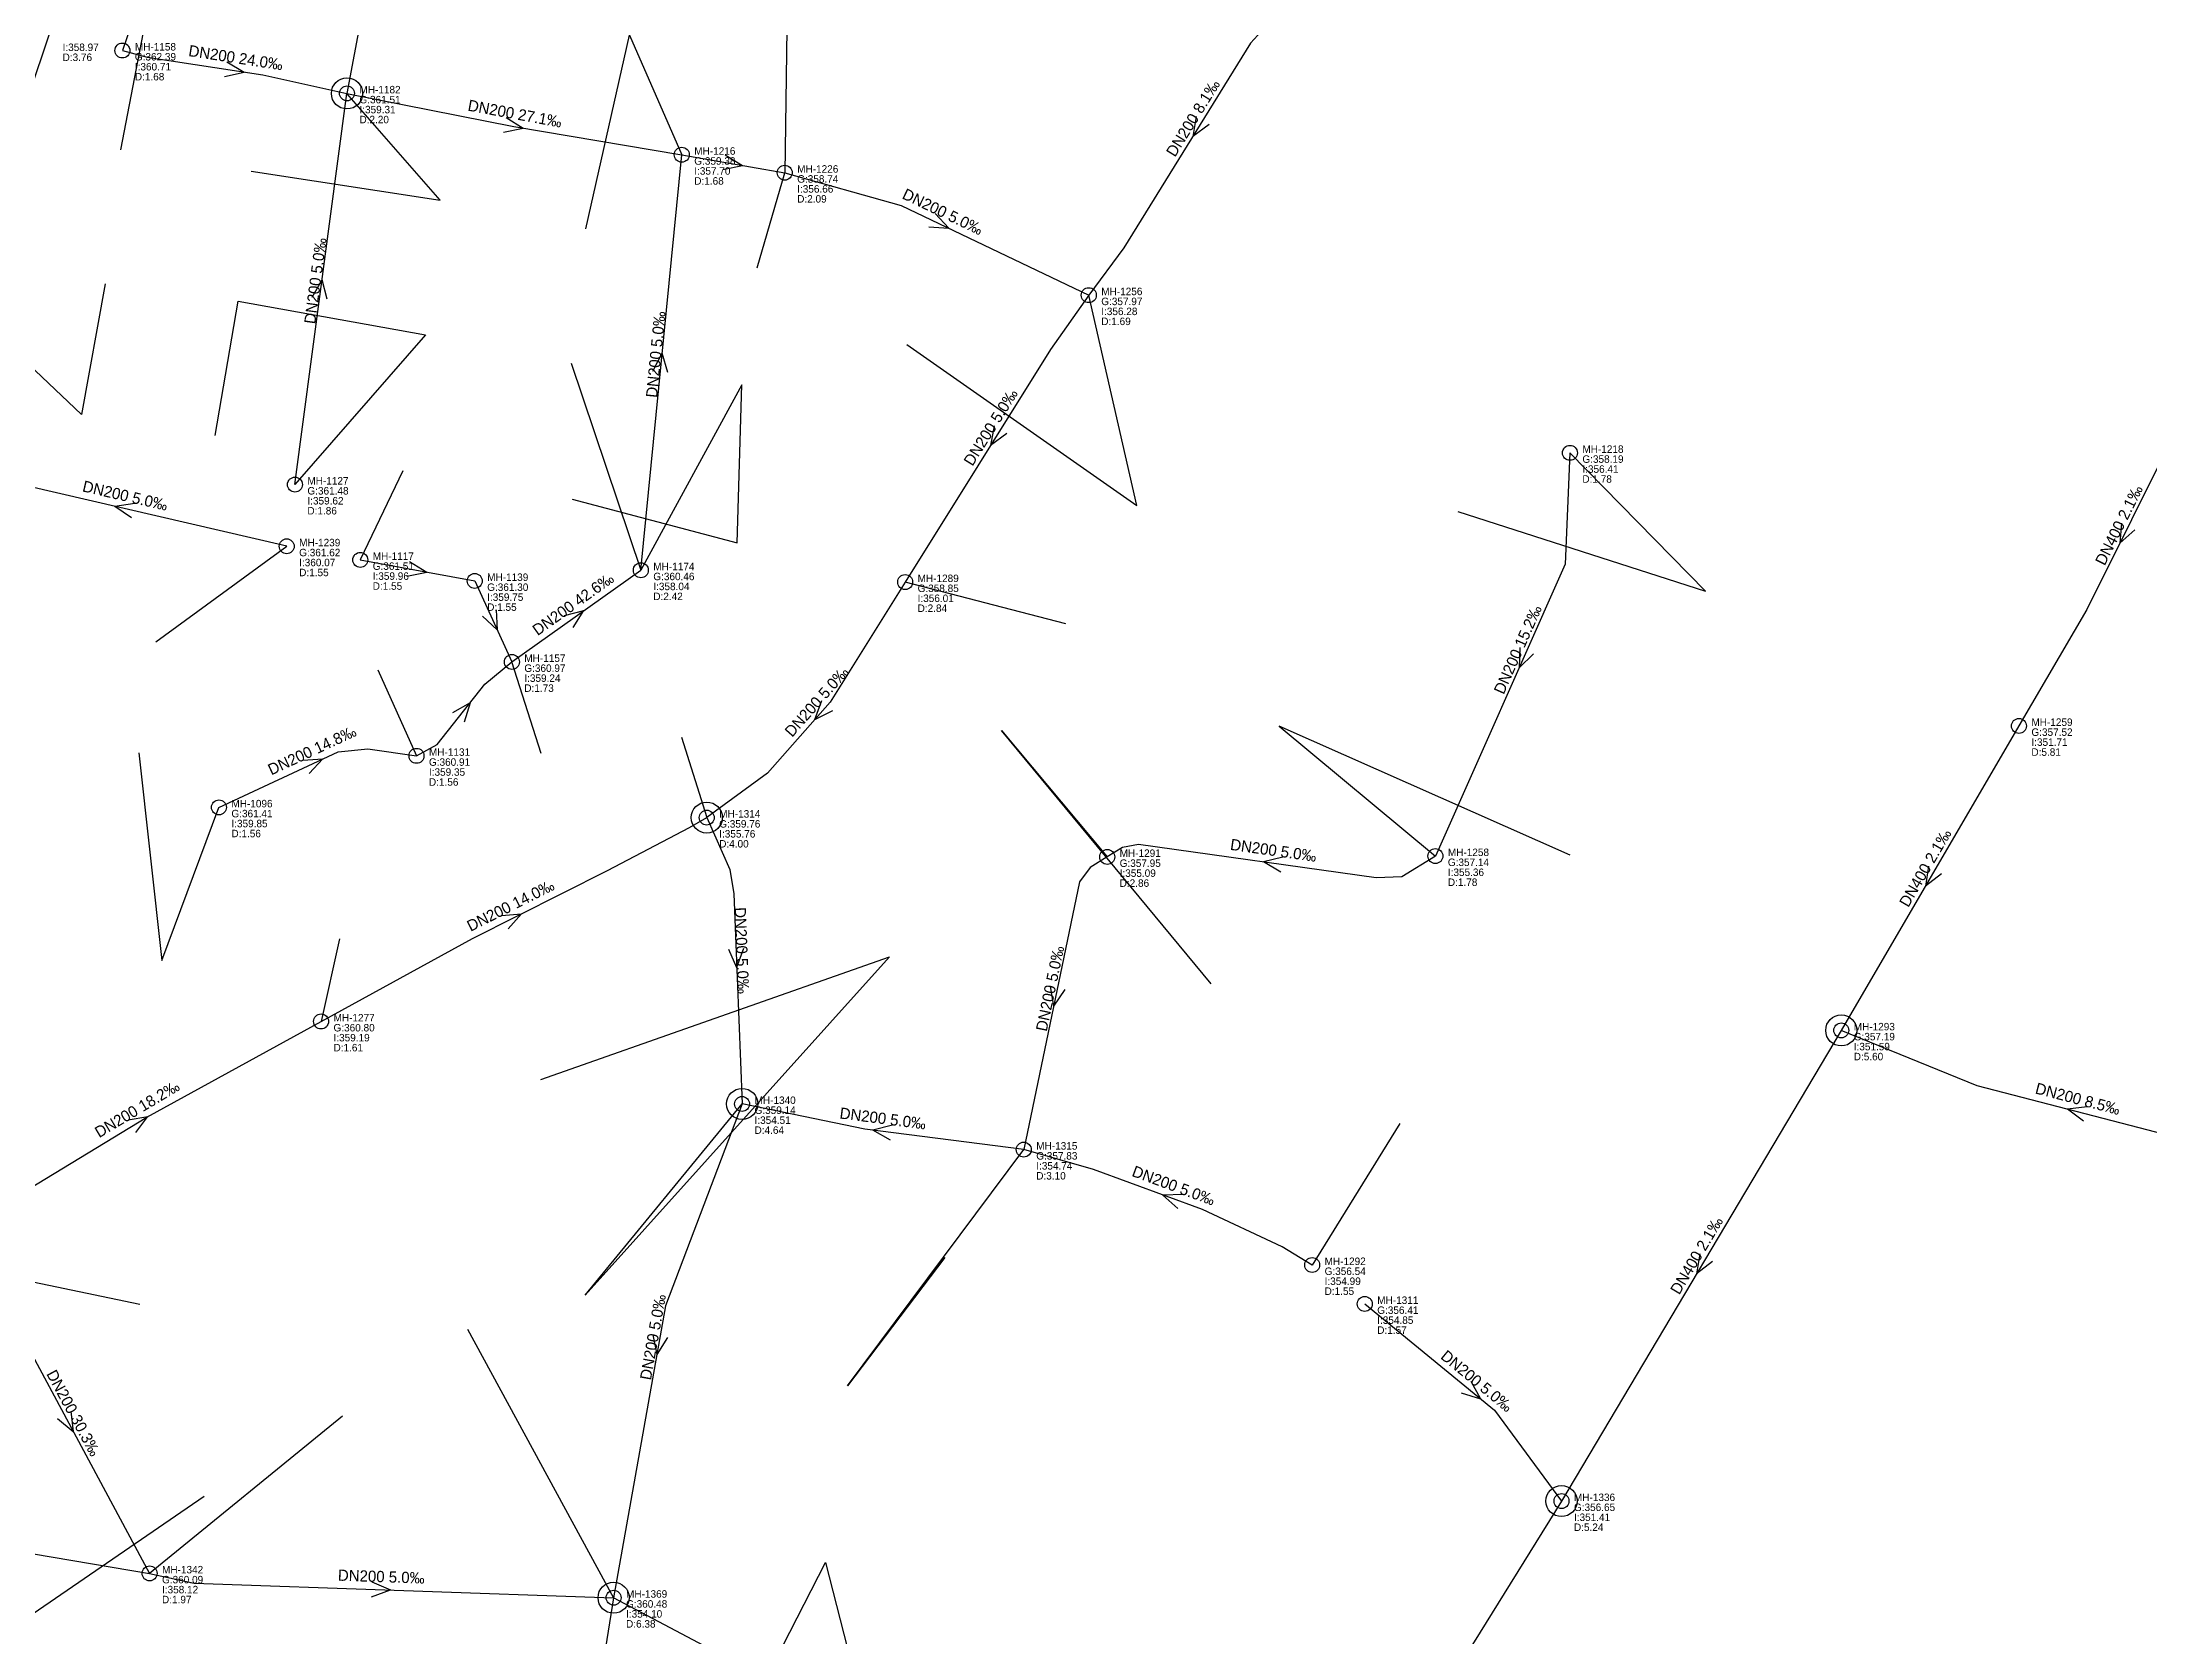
# Model space of a CAD drawing. Header units: metres. Extents: x 449900 to 451990, y 2566732 to 2570847.
# Drawn here: x 450577.4 to 450915.5, y 2568299 to 2568555 of the extents above; entities that cross this region are included whole.
import ezdxf
from ezdxf.enums import TextEntityAlignment as Align

# ---------------------------------------------------------------- set-up
doc = ezdxf.new("R2010")
doc.units = ezdxf.units.M
for name, color, linetype in [('SEW-DROP', 6, 'Continuous'), ('SEW-LABEL', 2, 'Continuous'), ('SEW-MH', 7, 'Continuous'), ('SEW-MH-LABEL', 8, 'Continuous'), ('SEW-PIPE-DN200', 3, 'Continuous'), ('SEW-PIPE-DN400', 6, 'Continuous'), ('SEW-RIDER', 8, 'Continuous')]:
    doc.layers.add(name, color=color, linetype=linetype)

msp = doc.modelspace()

# ---------------------------------------------------------------- linework, layer by layer
at = {"layer": 'SEW-DROP'}
for centre in [(450626.3, 2568546.78), (450684.01, 2568430.53), (450866.01, 2568396.38), (450689.68, 2568384.57), (450821.13, 2568320.83), (450669.07, 2568305.32)]:
    msp.add_circle(centre, 2.5, dxfattribs=at)
at = {"layer": 'SEW-LABEL'}
for p, q in [((450607.02, 2568551.85), (450609.8, 2568550.2)), ((450606.65, 2568549.47), (450609.8, 2568550.2)), ((450651.39, 2568540.54), (450654.56, 2568541.18)), ((450651.82, 2568542.9), (450654.56, 2568541.18)), ((450762.54, 2568543.07), (450761.99, 2568539.88)), ((450764.59, 2568541.81), (450761.99, 2568539.88)), ((450686.58, 2568534.57), (450689.74, 2568535.23)), ((450686.99, 2568536.93), (450689.74, 2568535.23)), ((450720.66, 2568527.5), (450722.85, 2568525.13)), ((450719.62, 2568525.34), (450722.85, 2568525.13)), ((450620.74, 2568514.05), (450622.32, 2568516.87)), ((450623.12, 2568513.74), (450622.32, 2568516.87)), ((450675.38, 2568502.21), (450676.87, 2568505.08)), ((450677.77, 2568501.97), (450676.87, 2568505.08)), ((450730.1, 2568493.44), (450729.53, 2568490.26)), ((450732.14, 2568492.16), (450729.53, 2568490.26)), ((450592.25, 2568480.97), (450589.06, 2568480.48)), ((450591.71, 2568478.63), (450589.06, 2568480.48)), ((450910.96, 2568477.78), (450910.7, 2568474.56)), ((450913.11, 2568476.71), (450910.7, 2568474.56)), ((450636.35, 2568471.66), (450639.09, 2568469.94)), ((450635.92, 2568469.3), (450639.09, 2568469.94)), ((450650.24, 2568463.88), (450650.4, 2568460.66)), ((450661.18, 2568462.99), (450664.32, 2568463.75)), ((450662.57, 2568461.03), (450664.32, 2568463.75)), ((450648.06, 2568462.88), (450650.4, 2568460.66)), ((450814.45, 2568457.82), (450814.33, 2568454.59)), ((450816.64, 2568456.84), (450814.33, 2568454.59)), ((450643.29, 2568447.39), (450646.09, 2568449.01)), ((450645.17, 2568445.91), (450646.09, 2568449.01)), ((450702.4, 2568449.27), (450701.31, 2568446.23)), ((450704.2, 2568447.68), (450701.31, 2568446.23)), ((450619.2, 2568439.76), (450622.43, 2568439.94)), ((450620.21, 2568437.59), (450622.43, 2568439.94)), ((450776.45, 2568424.18), (450773.31, 2568423.41)), ((450776.11, 2568421.8), (450773.31, 2568423.41)), ((450879.98, 2568422.72), (450879.51, 2568419.52)), ((450882.06, 2568421.51), (450879.51, 2568419.52)), ((450651.06, 2568414.82), (450654.28, 2568415.1)), ((450652.14, 2568412.68), (450654.28, 2568415.1)), ((450687.49, 2568409.41), (450688.81, 2568406.46)), ((450689.89, 2568409.51), (450688.81, 2568406.46)), ((450739.09, 2568403.43), (450739.65, 2568400.25)), ((450741.44, 2568402.94), (450739.65, 2568400.25)), ((450591.18, 2568382.04), (450594.37, 2568382.55)), ((450592.41, 2568379.98), (450594.37, 2568382.55)), ((450905.48, 2568384.12), (450902.28, 2568383.71)), ((450904.88, 2568381.79), (450902.28, 2568383.71)), ((450713.79, 2568381.16), (450710.66, 2568380.35)), ((450713.49, 2568378.78), (450710.66, 2568380.35)), ((450760.42, 2568370.04), (450757.19, 2568369.95)), ((450759.6, 2568367.79), (450757.19, 2568369.95)), ((450843.31, 2568360.51), (450842.81, 2568357.32)), ((450845.37, 2568359.28), (450842.81, 2568357.32)), ((450675.35, 2568347.49), (450676.01, 2568344.33)), ((450677.71, 2568347.07), (450676.01, 2568344.33)), ((450805.05, 2568338.22), (450808.14, 2568337.24)), ((450806.58, 2568340.07), (450808.14, 2568337.24)), ((450581.99, 2568335.23), (450582.35, 2568332.02)), ((450579.87, 2568334.09), (450582.35, 2568332.02)), ((450630.31, 2568307.86), (450633.26, 2568306.56)), ((450630.23, 2568305.46), (450633.26, 2568306.56))]:
    msp.add_line(p, q, dxfattribs=at)
at = {"layer": 'SEW-MH'}
for centre in [(450590.27, 2568553.66), (450626.3, 2568546.78), (450680.01, 2568536.93), (450696.52, 2568534.05), (450745.3, 2568514.39), (450822.48, 2568489.08), (450617.95, 2568483.99), (450616.63, 2568474.08), (450628.43, 2568471.9), (450673.44, 2568470.24), (450646.79, 2568468.52), (450715.84, 2568468.34), (450652.75, 2568455.52), (450894.51, 2568445.25), (450637.45, 2568440.45), (450605.76, 2568432.18), (450684.01, 2568430.53), (450748.25, 2568424.22), (450800.9, 2568424.36), (450622.14, 2568397.81), (450866.01, 2568396.38), (450689.68, 2568384.57), (450734.87, 2568377.24), (450781.13, 2568358.72), (450789.57, 2568352.47), (450821.13, 2568320.83), (450594.63, 2568309.22), (450669.07, 2568305.32)]:
    msp.add_circle(centre, 1.2, dxfattribs=at)
at = {"layer": 'SEW-PIPE-DN200'}
for points in [[(450697.3, 2568587.9), (450696.52, 2568534.05)], [(450629.94, 2568566.44), (450626.3, 2568546.78)], [(450783.13, 2568565.22), (450777.1, 2568561.24), (450771.22, 2568554.84), (450750.94, 2568521.98), (450745.3, 2568514.39)], [(450578.68, 2568556.78), (450575.16, 2568546.25), (450568.78, 2568509.34)], [(450590.27, 2568553.66), (450594.25, 2568552.59), (450612.78, 2568549.75), (450626.3, 2568546.78)], [(450617.95, 2568483.99), (450626.3, 2568546.78)], [(450626.3, 2568546.78), (450653.06, 2568541.45), (450680.01, 2568536.93)], [(450673.44, 2568470.24), (450680.01, 2568536.93)], [(450680.01, 2568536.93), (450696.52, 2568534.05)], [(450696.52, 2568534.05), (450715.19, 2568528.79), (450745.3, 2568514.39)], [(450745.3, 2568514.39), (450739.14, 2568505.65), (450715.84, 2568468.34)], [(450822.48, 2568489.08), (450821.7, 2568471.19), (450800.9, 2568424.36)], [(450616.63, 2568474.08), (450564.41, 2568486.2)], [(450628.43, 2568471.9), (450646.79, 2568468.52), (450646.79, 2568468.52)], [(450652.75, 2568455.52), (450673.44, 2568470.24), (450673.44, 2568470.24)], [(450646.79, 2568468.52), (450652.75, 2568455.52)], [(450715.84, 2568468.34), (450703.79, 2568449.04), (450693.77, 2568437.67), (450684.01, 2568430.53)], [(450637.45, 2568440.45), (450640.77, 2568442.26), (450648.42, 2568451.96), (450652.75, 2568455.52)], [(450605.76, 2568432.18), (450624.87, 2568441.08), (450629.62, 2568441.58), (450637.45, 2568440.45), (450637.45, 2568440.45)], [(450622.14, 2568397.81), (450646.44, 2568411.15), (450668.1, 2568422.04), (450681.23, 2568428.95), (450684.01, 2568430.53)], [(450684.01, 2568430.53), (450687.7, 2568422.18), (450688.34, 2568418.32), (450689.68, 2568384.57)], [(450800.9, 2568424.36), (450800.9, 2568424.36), (450795.51, 2568421.03), (450791.38, 2568420.87), (450753.26, 2568426.23), (450750.73, 2568425.73), (450748.25, 2568424.22)], [(450748.25, 2568424.22), (450745.5, 2568422.55), (450743.79, 2568420.2), (450734.87, 2568377.24)], [(450563.92, 2568366.27), (450572.64, 2568369.35), (450594.19, 2568382.45), (450622.14, 2568397.81)], [(450942.45, 2568373.28), (450887.83, 2568387.46), (450866.01, 2568396.38)], [(450689.68, 2568384.57), (450677.41, 2568352.18), (450669.07, 2568305.32)], [(450734.87, 2568377.24), (450709.37, 2568380.52), (450689.68, 2568384.57)], [(450781.13, 2568358.72), (450776.34, 2568361.66), (450763.55, 2568367.61), (450746.07, 2568374.05), (450734.87, 2568377.24)], [(450568.66, 2568357.46), (450594.63, 2568309.22), (450594.63, 2568309.22)], [(450789.57, 2568352.47), (450810.37, 2568335.41), (450821.13, 2568320.83)], [(450594.63, 2568309.22), (450601.76, 2568307.64), (450669.07, 2568305.32), (450669.07, 2568305.32)], [(450669.07, 2568305.32), (450658.83, 2568241.42)]]:
    msp.add_lwpolyline(points, dxfattribs=at)
at = {"layer": 'SEW-PIPE-DN400'}
for points in [[(450926.94, 2568507.24), (450905.41, 2568463.92), (450894.51, 2568445.25)], [(450894.51, 2568445.25), (450866.01, 2568396.38)], [(450866.01, 2568396.38), (450821.13, 2568320.83)], [(450821.13, 2568320.83), (450799.85, 2568286.51), (450789.51, 2568267.74), (450782.44, 2568253.05)]]:
    msp.add_lwpolyline(points, dxfattribs=at)
at = {"layer": 'SEW-RIDER'}
for points in [[(450590, 2568537.72), (450596.68, 2568572.5), (450590.27, 2568553.66)], [(450664.63, 2568525.05), (450671.63, 2568556.13), (450680.01, 2568536.93)], [(450610.94, 2568534.31), (450641.23, 2568529.65), (450626.3, 2568546.78)], [(450692.12, 2568518.77), (450696.52, 2568534.05)], [(450587.49, 2568516.21), (450583.72, 2568495.24), (450568.78, 2568509.34)], [(450716.12, 2568506.47), (450752.99, 2568480.61), (450745.3, 2568514.39)], [(450605.17, 2568491.86), (450608.85, 2568513.41), (450638.88, 2568508.05), (450617.95, 2568483.99)], [(450662.27, 2568503.47), (450673.44, 2568470.24)], [(450662.4, 2568481.65), (450688.88, 2568474.65), (450689.62, 2568499.99), (450673.44, 2568470.24)], [(450804.49, 2568479.64), (450844.25, 2568466.86), (450822.48, 2568489.08)], [(450635.27, 2568486.17), (450628.43, 2568471.9)], [(450595.66, 2568458.73), (450616.63, 2568474.08)], [(450741.59, 2568461.61), (450715.84, 2568468.34)], [(450631.26, 2568454.24), (450637.45, 2568440.45)], [(450657.47, 2568440.83), (450652.75, 2568455.52)], [(450679.96, 2568443.44), (450684.01, 2568430.53)], [(450764.94, 2568403.84), (450731.28, 2568444.5), (450748.25, 2568424.22)], [(450822.53, 2568424.49), (450775.85, 2568445.23), (450800.9, 2568424.36)], [(450592.93, 2568440.92), (450596.59, 2568407.59), (450605.76, 2568432.18)], [(450625.12, 2568411.08), (450622.14, 2568397.81)], [(450657.39, 2568388.51), (450713.35, 2568408.19), (450664.49, 2568353.89), (450689.68, 2568384.57)], [(450795.18, 2568381.42), (450781.13, 2568358.72)], [(450722.18, 2568359.9), (450706.61, 2568339.34), (450734.87, 2568377.24)], [(450593.09, 2568352.39), (450568.66, 2568357.46)], [(450645.61, 2568348.43), (450669.07, 2568305.32)], [(450625.56, 2568334.47), (450594.63, 2568309.22)], [(450603.37, 2568321.57), (450567.56, 2568296.98), (450557.35, 2568315.53), (450594.63, 2568309.22)], [(450690.5, 2568286.41), (450703.07, 2568310.95), (450710.07, 2568283.58), (450669.07, 2568305.32)]]:
    msp.add_lwpolyline(points, dxfattribs=at)

# ---------------------------------------------------------------- texts
at = {"layer": 'SEW-LABEL'}
for s, rotation, p in [('DN200 24.0‰', -8.7096, (450608.32, 2568551.63)), ('DN200 8.1‰', 58.3168, (450762.78, 2568542.36)), ('DN200 27.1‰', -10.3781, (450653.08, 2568542.65)), ('DN200 5.0‰', -25.5524, (450721.49, 2568526.97)), ('DN200 5.0‰', 82.4241, (450622.12, 2568516.58)), ('DN200 5.0‰', 84.3693, (450676.72, 2568504.79)), ('DN200 5.0‰', 58.0207, (450730.32, 2568492.73)), ('DN200 5.0‰', 346.9257, (450590.52, 2568481.34)), ('DN400 2.1‰', 63.5707, (450911.36, 2568477.1)), ('DN200 42.6‰', 35.4317, (450663.09, 2568464.08)), ('DN200 15.2‰', 66.0556, (450814.94, 2568457.16)), ('DN200 5.0‰', 48.5778, (450702.31, 2568448.55)), ('DN200 14.8‰', 24.9597, (450621.07, 2568440.51)), ('DN200 5.0‰', 351.9974, (450774.79, 2568424.4)), ('DN400 2.1‰', 59.7447, (450880.26, 2568422.02)), ('DN200 14.0‰', 26.6856, (450652.94, 2568415.62)), ('DN200 5.0‰', -87.7206, (450688.75, 2568409.16)), ('DN200 5.0‰', 78.267, (450739.96, 2568402.92)), ('DN200 18.2‰', 30.8511, (450593.09, 2568382.98)), ('DN200 8.5‰', 345.4541, (450903.73, 2568384.53)), ('DN200 5.0‰', 352.6754, (450712.15, 2568381.36)), ('DN200 5.0‰', 339.783, (450758.6, 2568370.63)), ('DN400 2.1‰', 59.2862, (450843.57, 2568359.81)), ('DN200 5.0‰', 79.9152, (450676.27, 2568347)), ('DN200 5.0‰', -39.3415, (450806.98, 2568339.4)), ('DN200 30.3‰', -61.7072, (450581.64, 2568334.54)), ('DN200 5.0‰', -1.9737, (450631.77, 2568307.81))]:
    msp.add_text(s, height=1.8, rotation=rotation, dxfattribs=at).set_placement(p, align=Align.CENTER)
at = {"layer": 'SEW-MH-LABEL'}
for s, p in [('I:358.97', (450580.68, 2568553.58)), ('MH-1158', (450592.27, 2568553.66)), ('D:3.76', (450580.68, 2568551.98)), ('G:362.39', (450592.27, 2568552.06)), ('I:360.71', (450592.27, 2568550.46)), ('D:1.68', (450592.27, 2568548.86)), ('MH-1182', (450628.3, 2568546.78)), ('G:361.51', (450628.3, 2568545.18)), ('I:359.31', (450628.3, 2568543.58)), ('D:2.20', (450628.3, 2568541.98)), ('MH-1216', (450682.01, 2568536.93)), ('G:359.38', (450682.01, 2568535.33)), ('I:357.70', (450682.01, 2568533.73)), ('MH-1226', (450698.52, 2568534.05)), ('D:1.68', (450682.01, 2568532.13)), ('G:358.74', (450698.52, 2568532.45)), ('I:356.66', (450698.52, 2568530.85)), ('D:2.09', (450698.52, 2568529.25)), ('G:357.97', (450747.3, 2568512.79)), ('MH-1256', (450747.3, 2568514.39)), ('D:1.69', (450747.3, 2568509.59)), ('I:356.28', (450747.3, 2568511.19)), ('MH-1218', (450824.48, 2568489.08)), ('G:358.19', (450824.48, 2568487.48)), ('I:356.41', (450824.48, 2568485.88)), ('G:361.48', (450619.95, 2568482.39)), ('MH-1127', (450619.95, 2568483.99)), ('D:1.78', (450824.48, 2568484.28)), ('D:1.86', (450619.95, 2568479.19)), ('I:359.62', (450619.95, 2568480.79)), ('G:361.62', (450618.63, 2568472.48)), ('MH-1239', (450618.63, 2568474.08)), ('D:1.55', (450618.63, 2568469.28)), ('I:360.07', (450618.63, 2568470.88)), ('G:361.51', (450630.43, 2568470.3)), ('MH-1117', (450630.43, 2568471.9)), ('MH-1174', (450675.44, 2568470.24)), ('D:1.55', (450630.43, 2568467.1)), ('I:359.96', (450630.43, 2568468.7)), ('G:361.30', (450648.79, 2568466.92)), ('MH-1139', (450648.79, 2568468.52)), ('G:360.46', (450675.44, 2568468.64)), ('D:2.42', (450675.44, 2568465.44)), ('I:358.04', (450675.44, 2568467.04)), ('G:358.85', (450717.84, 2568466.74)), ('MH-1289', (450717.84, 2568468.34)), ('D:1.55', (450648.79, 2568463.72)), ('I:359.75', (450648.79, 2568465.32)), ('D:2.84', (450717.84, 2568463.54)), ('I:356.01', (450717.84, 2568465.14)), ('MH-1157', (450654.75, 2568455.52)), ('G:360.97', (450654.75, 2568453.92)), ('I:359.24', (450654.75, 2568452.32)), ('D:1.73', (450654.75, 2568450.72)), ('MH-1259', (450896.51, 2568445.25)), ('G:357.52', (450896.51, 2568443.65)), ('I:351.71', (450896.51, 2568442.05)), ('G:360.91', (450639.45, 2568438.85)), ('MH-1131', (450639.45, 2568440.45)), ('D:5.81', (450896.51, 2568440.45)), ('D:1.56', (450639.45, 2568435.65)), ('I:359.35', (450639.45, 2568437.25)), ('MH-1096', (450607.76, 2568432.18)), ('G:361.41', (450607.76, 2568430.58)), ('I:359.85', (450607.76, 2568428.98)), ('G:359.76', (450686.01, 2568428.93)), ('MH-1314', (450686.01, 2568430.53)), ('D:1.56', (450607.76, 2568427.38)), ('D:4.00', (450686.01, 2568425.73)), ('I:355.76', (450686.01, 2568427.33)), ('G:357.95', (450750.25, 2568422.62)), ('MH-1291', (450750.25, 2568424.22)), ('G:357.14', (450802.9, 2568422.76)), ('MH-1258', (450802.9, 2568424.36)), ('D:2.86', (450750.25, 2568419.42)), ('I:355.09', (450750.25, 2568421.02)), ('D:1.78', (450802.9, 2568419.56)), ('I:355.36', (450802.9, 2568421.16)), ('MH-1277', (450624.14, 2568397.81)), ('G:360.80', (450624.14, 2568396.21)), ('I:359.19', (450624.14, 2568394.61)), ('G:357.19', (450868.01, 2568394.78)), ('MH-1293', (450868.01, 2568396.38)), ('D:1.61', (450624.14, 2568393.01)), ('D:5.60', (450868.01, 2568391.58)), ('I:351.59', (450868.01, 2568393.18)), ('MH-1340', (450691.68, 2568384.57)), ('G:359.14', (450691.68, 2568382.97)), ('I:354.51', (450691.68, 2568381.37)), ('D:4.64', (450691.68, 2568379.77)), ('G:357.83', (450736.87, 2568375.64)), ('MH-1315', (450736.87, 2568377.24)), ('D:3.10', (450736.87, 2568372.44)), ('I:354.74', (450736.87, 2568374.04)), ('MH-1292', (450783.13, 2568358.72)), ('G:356.54', (450783.13, 2568357.12)), ('D:1.55', (450783.13, 2568353.92)), ('I:354.99', (450783.13, 2568355.52)), ('G:356.41', (450791.57, 2568350.87)), ('MH-1311', (450791.57, 2568352.47)), ('D:1.57', (450791.57, 2568347.67)), ('I:354.85', (450791.57, 2568349.27)), ('MH-1336', (450823.13, 2568320.83)), ('G:356.65', (450823.13, 2568319.23)), ('I:351.41', (450823.13, 2568317.63)), ('D:5.24', (450823.13, 2568316.03)), ('G:360.09', (450596.63, 2568307.62)), ('MH-1342', (450596.63, 2568309.22)), ('D:1.97', (450596.63, 2568304.42)), ('I:358.12', (450596.63, 2568306.02)), ('G:360.48', (450671.07, 2568303.72)), ('MH-1369', (450671.07, 2568305.32)), ('D:6.38', (450671.07, 2568300.52)), ('I:354.10', (450671.07, 2568302.12))]:
    msp.add_text(s, height=1.2, dxfattribs=at).set_placement(p)

doc.saveas('drawing.dxf')
